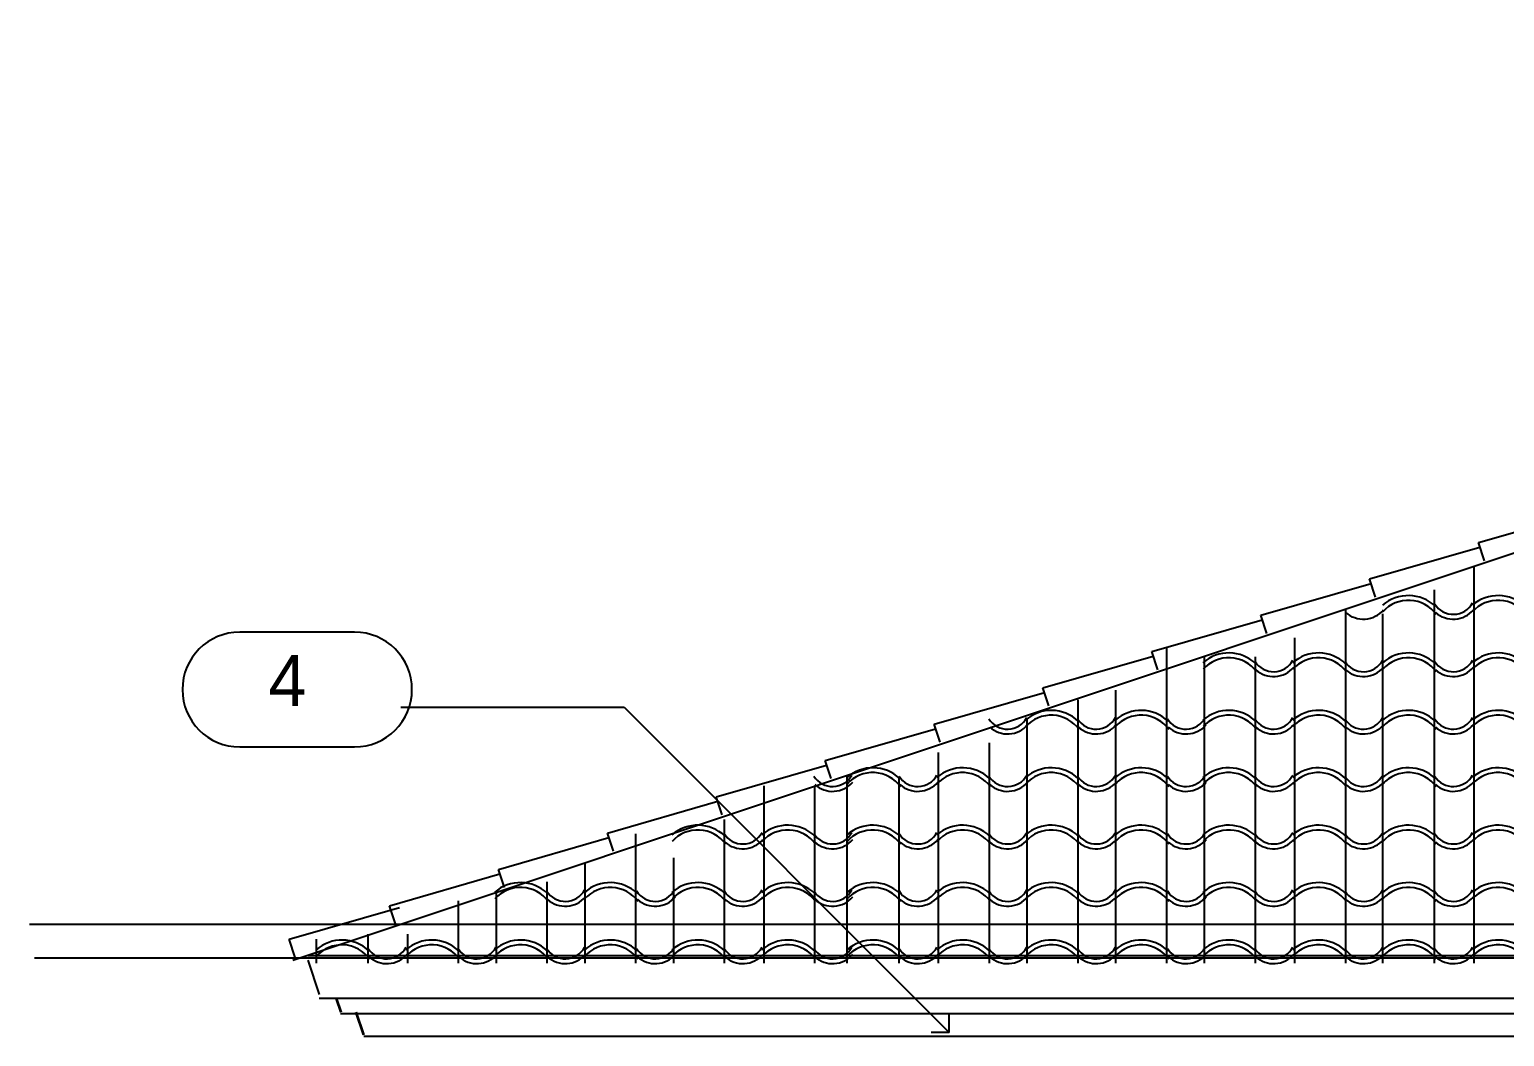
# Model space of a CAD drawing. Extents: x -92740 to -63661, y -15771 to -4391.
# Drawn here: x -91071.2 to -90839.9, y -8837 to -8679.2 of the extents above; entities that cross this region are included whole.
import ezdxf
from ezdxf.enums import TextEntityAlignment as Align

# ---------------------------------------------------------------- set-up
doc = ezdxf.new("R2010")
doc.units = 0
doc.header["$MEASUREMENT"] = 0
for name, color, linetype in [('B1NOTES', 2, 'Continuous'), ('ELEVATIONS', 7, 'Continuous'), ('ROOFTILE', 7, 'Continuous')]:
    doc.layers.add(name, color=color, linetype=linetype)
doc.styles.add('DCADTXTSTYLE1', font='AVG_TP')

msp = doc.modelspace()

# ---------------------------------------------------------------- linework, layer by layer
at = {"layer": 'B1NOTES', "color": 1, "linetype": 'Continuous', "ltscale": 18}
for p, q in [((-91020.27, -8773.63), (-91038.27, -8773.63)), ((-91011.27, -8782.63), (-91011.27, -8782.63)), ((-91038.27, -8791.63), (-91020.27, -8791.63))]:
    msp.add_line(p, q, dxfattribs=at)
for centre, start, end in [((-91038.27, -8782.63), 90, 180), ((-91020.27, -8782.63), 0, 90), ((-91038.27, -8782.63), 180, 270), ((-91020.27, -8782.63), 270, 360)]:
    msp.add_arc(centre, 9, start, end, dxfattribs=at)
at = {"layer": 'ELEVATIONS', "color": 1, "linetype": 'Continuous', "ltscale": 18}
for p, q in [((-91029.97, -8825.03), (-90592.37, -8679.17)), ((-90844.02, -8759.59), (-90826.7, -8754.61)), ((-90843.07, -8762.44), (-90844.02, -8759.59)), ((-90861.09, -8765.29), (-90843.78, -8760.31)), ((-90878.17, -8770.98), (-90860.86, -8766)), ((-90860.14, -8768.13), (-90861.09, -8765.29)), ((-90877.22, -8773.83), (-90878.17, -8770.98)), ((-90895.25, -8776.67), (-90877.93, -8771.69)), ((-90912.32, -8782.36), (-90895.01, -8777.38)), ((-90894.3, -8779.52), (-90895.25, -8776.67)), ((-90911.37, -8785.21), (-90912.32, -8782.36)), ((-90929.4, -8788.06), (-90912.09, -8783.07)), ((-90946.47, -8793.75), (-90929.16, -8788.77)), ((-90928.45, -8790.9), (-90929.4, -8788.06)), ((-90963.55, -8799.44), (-90946.24, -8794.46)), ((-90945.53, -8796.59), (-90946.47, -8793.75)), ((-90980.63, -8805.13), (-90963.31, -8800.15)), ((-90962.6, -8802.29), (-90963.55, -8799.44)), ((-90997.7, -8810.82), (-90980.39, -8805.84)), ((-90979.68, -8807.98), (-90980.63, -8805.13)), ((-91014.78, -8816.52), (-90997.47, -8811.54)), ((-90996.76, -8813.67), (-90997.7, -8810.82)), ((-91030.53, -8821.77), (-91013.22, -8816.79)), ((-91013.83, -8819.36), (-91014.78, -8816.52)), ((-91029.58, -8824.61), (-91030.53, -8821.77)), ((-89911.12, -8824.39), (-91027.53, -8824.39)), ((-91027.62, -8825.03), (-91025.81, -8830.46)), ((-89917.05, -8831.06), (-91025.81, -8831.06)), ((-91023.2, -8831.06), (-91022.49, -8833.19)), ((-91023.1, -8831.06), (-91022.39, -8833.19)), ((-89917.4, -8833.46), (-91022.49, -8833.46)), ((-91020.12, -8833.19), (-91018.93, -8836.75)), ((-91020.02, -8833.19), (-91018.83, -8836.75)), ((-89921.32, -8837.02), (-91018.83, -8837.02))]:
    msp.add_line(p, q, dxfattribs=at)
at = {"layer": 'ELEVATIONS', "color": 2, "linetype": 'Continuous', "ltscale": 12}
for p, q in [((-91013, -8785.39), (-90978, -8785.39)), ((-90978, -8785.39), (-90927, -8836.39))]:
    msp.add_line(p, q, dxfattribs=at)
at = {"layer": 'ELEVATIONS', "color": 2, "linetype": 'Continuous', "ltscale": 18}
for p, q in [((-91071.25, -8819.42), (-89983, -8819.42)), ((-91070.47, -8824.67), (-90529.75, -8824.67))]:
    msp.add_line(p, q, dxfattribs=at)
at = {"layer": 'ELEVATIONS', "color": 1, "linetype": 'Continuous', "ltscale": 12}
for q in [(-90927, -8833.56), (-90929.83, -8836.39)]:
    msp.add_line((-90927, -8836.39), q, dxfattribs=at)
at = {"layer": 'ROOFTILE', "color": 7, "linetype": 'Continuous', "ltscale": 18}
for p, q in [((-90844.69, -8825.5), (-90844.69, -8763.25)), ((-90850.89, -8825.5), (-90850.89, -8767)), ((-90864.82, -8825.5), (-90864.82, -8770)), ((-90859, -8825.5), (-90859, -8770.75)), ((-90892.9, -8825.5), (-90892.9, -8776)), ((-90872.79, -8825.5), (-90872.79, -8774.5)), ((-90886.96, -8825.5), (-90886.96, -8777.5)), ((-90878.99, -8825.5), (-90878.99, -8777.5)), ((-90900.87, -8825.5), (-90900.87, -8782.75)), ((-90906.81, -8825.5), (-90906.81, -8784.25)), ((-90914.78, -8825.5), (-90914.78, -8787.25)), ((-90920.72, -8825.5), (-90920.72, -8791)), ((-90928.69, -8825.5), (-90928.69, -8792.5)), ((-90943, -8825.5), (-90943, -8796.25)), ((-90934.89, -8825.5), (-90934.89, -8796.25)), ((-90956.04, -8825.5), (-90956.04, -8797.75)), ((-90948.07, -8825.5), (-90948.07, -8797.75)), ((-90962.24, -8825.5), (-90962.24, -8803)), ((-90976.15, -8825.5), (-90976.15, -8805.25)), ((-90984.12, -8825.5), (-90984.12, -8809.75)), ((-90970.21, -8825.5), (-90970.21, -8809)), ((-90990.06, -8825.5), (-90990.06, -8812.75)), ((-90998.03, -8825.5), (-90998.03, -8814.25)), ((-91003.97, -8825.5), (-91003.97, -8815.75)), ((-91026.25, -8825.5), (-91026.25, -8821.75)), ((-91018.14, -8825.5), (-91018.14, -8821)), ((-91011.94, -8825.5), (-91011.94, -8821))]:
    msp.add_line(p, q, dxfattribs=at)
for centre, radius, start, end in [((-90855, -8774.06), 6.16, 46.5154, 131.1465), ((-90855, -8774.06), 5.41, 36.0644, 138.0128), ((-90847.96, -8767.4), 3.44, 211.6504, 331.6052), ((-90840.92, -8774.06), 6.16, 46.5154, 131.1465), ((-90840.92, -8774.06), 5.41, 36.0644, 138.0128), ((-90862.06, -8767.4), 4.19, 228.3381, 319.0707), ((-90847.96, -8767.4), 4.19, 228.3381, 319.0707), ((-90883.19, -8783.06), 6.16, 46.5154, 131.1465), ((-90883.19, -8783.06), 5.41, 36.0644, 138.0128), ((-90876.15, -8776.4), 3.44, 211.6504, 331.6052), ((-90869.1, -8783.06), 6.16, 46.5154, 131.1465), ((-90869.1, -8783.06), 5.41, 36.0644, 138.0128), ((-90862.06, -8776.4), 3.44, 211.6504, 331.6052), ((-90855, -8783.06), 6.16, 46.5154, 131.1465), ((-90855, -8783.06), 5.41, 36.0644, 138.0128), ((-90847.96, -8776.4), 3.44, 211.6504, 331.6052), ((-90840.92, -8783.06), 6.16, 46.5154, 131.1465), ((-90840.92, -8783.06), 5.41, 36.0644, 138.0128), ((-90876.15, -8776.4), 4.19, 228.3381, 319.0707), ((-90862.06, -8776.4), 4.19, 228.3381, 319.0707), ((-90847.96, -8776.4), 4.19, 228.3381, 319.0707), ((-90917.87, -8785.4), 3.44, 211.6504, 331.6052), ((-90911.01, -8792.06), 6.16, 46.5154, 131.1465), ((-90911.01, -8792.06), 5.41, 36.0644, 138.0128), ((-90903.97, -8785.4), 3.44, 211.6504, 331.6052), ((-90896.92, -8792.06), 6.16, 46.5154, 131.1465), ((-90896.92, -8792.06), 5.41, 36.0644, 138.0128), ((-90889.88, -8785.4), 3.44, 211.6504, 331.6052), ((-90883.19, -8792.06), 6.16, 46.5154, 131.1465), ((-90883.19, -8792.06), 5.41, 36.0644, 138.0128), ((-90876.15, -8785.4), 3.44, 211.6504, 331.6052), ((-90869.1, -8792.06), 6.16, 46.5154, 131.1465), ((-90869.1, -8792.06), 5.41, 36.0644, 138.0128), ((-90862.06, -8785.4), 3.44, 211.6504, 331.6052), ((-90855, -8792.06), 6.16, 46.5154, 131.1465), ((-90855, -8792.06), 5.41, 36.0644, 138.0128), ((-90847.96, -8785.4), 3.44, 211.6504, 331.6052), ((-90840.92, -8792.06), 6.16, 46.5154, 131.1465), ((-90840.92, -8792.06), 5.41, 36.0644, 138.0128), ((-90917.87, -8785.4), 4.19, 228.3381, 319.0707), ((-90903.97, -8785.4), 4.19, 228.3381, 319.0707), ((-90889.88, -8785.4), 4.19, 228.3381, 319.0707), ((-90876.15, -8785.4), 4.19, 228.3381, 319.0707), ((-90862.06, -8785.4), 4.19, 228.3381, 319.0707), ((-90847.96, -8785.4), 4.19, 228.3381, 319.0707), ((-90945.31, -8794.4), 3.44, 211.6504, 331.6052), ((-90939, -8801.06), 6.16, 46.5154, 131.1465), ((-90939, -8801.06), 5.41, 36.0644, 138.0128), ((-90931.96, -8794.4), 3.44, 211.6504, 331.6052), ((-90924.92, -8801.06), 6.16, 46.5154, 131.1465), ((-90924.92, -8801.06), 5.41, 36.0644, 138.0128), ((-90917.87, -8794.4), 3.44, 211.6504, 331.6052), ((-90911.01, -8801.06), 6.16, 46.5154, 131.1465), ((-90911.01, -8801.06), 5.41, 36.0644, 138.0128), ((-90903.97, -8794.4), 3.44, 211.6504, 331.6052), ((-90896.92, -8801.06), 6.16, 46.5154, 131.1465), ((-90896.92, -8801.06), 5.41, 36.0644, 138.0128), ((-90889.88, -8794.4), 3.44, 211.6504, 331.6052), ((-90883.19, -8801.06), 6.16, 46.5154, 131.1465), ((-90883.19, -8801.06), 5.41, 36.0644, 138.0128), ((-90876.15, -8794.4), 3.44, 211.6504, 331.6052), ((-90869.1, -8801.06), 6.16, 46.5154, 131.1465), ((-90869.1, -8801.06), 5.41, 36.0644, 138.0128), ((-90862.06, -8794.4), 3.44, 211.6504, 331.6052), ((-90855, -8801.06), 6.16, 46.5154, 131.1465), ((-90855, -8801.06), 5.41, 36.0644, 138.0128), ((-90847.96, -8794.4), 3.44, 211.6504, 331.6052), ((-90840.92, -8801.06), 6.16, 46.5154, 131.1465), ((-90840.92, -8801.06), 5.41, 36.0644, 138.0128), ((-90945.31, -8794.4), 4.19, 228.3381, 319.0707), ((-90931.96, -8794.4), 4.19, 228.3381, 319.0707), ((-90917.87, -8794.4), 4.19, 228.3381, 319.0707), ((-90903.97, -8794.4), 4.19, 228.3381, 319.0707), ((-90889.88, -8794.4), 4.19, 228.3381, 319.0707), ((-90876.15, -8794.4), 4.19, 228.3381, 319.0707), ((-90862.06, -8794.4), 4.19, 228.3381, 319.0707), ((-90847.96, -8794.4), 4.19, 228.3381, 319.0707), ((-90966.44, -8810.06), 6.16, 46.5154, 131.1465), ((-90966.44, -8810.06), 5.41, 36.0644, 138.0128), ((-90959.4, -8803.4), 3.44, 211.6504, 331.6052), ((-90959.4, -8803.4), 4.19, 228.3381, 319.0707), ((-90952.35, -8810.06), 6.16, 46.5154, 131.1465), ((-90952.35, -8810.06), 5.41, 36.0644, 138.0128), ((-90945.31, -8803.4), 3.44, 211.6504, 331.6052), ((-90945.31, -8803.4), 4.19, 228.3381, 319.0707), ((-90939, -8810.06), 6.16, 46.5154, 131.1465), ((-90939, -8810.06), 5.41, 36.0644, 138.0128), ((-90931.96, -8803.4), 3.44, 211.6504, 331.6052), ((-90931.96, -8803.4), 4.19, 228.3381, 319.0707), ((-90924.92, -8810.06), 6.16, 46.5154, 131.1465), ((-90924.92, -8810.06), 5.41, 36.0644, 138.0128), ((-90917.87, -8803.4), 3.44, 211.6504, 331.6052), ((-90917.87, -8803.4), 4.19, 228.3381, 319.0707), ((-90911.01, -8810.06), 6.16, 46.5154, 131.1465), ((-90911.01, -8810.06), 5.41, 36.0644, 138.0128), ((-90903.97, -8803.4), 3.44, 211.6504, 331.6052), ((-90903.97, -8803.4), 4.19, 228.3381, 319.0707), ((-90896.92, -8810.06), 6.16, 46.5154, 131.1465), ((-90896.92, -8810.06), 5.41, 36.0644, 138.0128), ((-90889.88, -8803.4), 3.44, 211.6504, 331.6052), ((-90889.88, -8803.4), 4.19, 228.3381, 319.0707), ((-90883.19, -8810.06), 6.16, 46.5154, 131.1465), ((-90883.19, -8810.06), 5.41, 36.0644, 138.0128), ((-90876.15, -8803.4), 3.44, 211.6504, 331.6052), ((-90876.15, -8803.4), 4.19, 228.3381, 319.0707), ((-90869.1, -8810.06), 6.16, 46.5154, 131.1465), ((-90869.1, -8810.06), 5.41, 36.0644, 138.0128), ((-90862.06, -8803.4), 3.44, 211.6504, 331.6052), ((-90862.06, -8803.4), 4.19, 228.3381, 319.0707), ((-90855, -8810.06), 6.16, 46.5154, 131.1465), ((-90855, -8810.06), 5.41, 36.0644, 138.0128), ((-90847.96, -8803.4), 3.44, 211.6504, 331.6052), ((-90847.96, -8803.4), 4.19, 228.3381, 319.0707), ((-90840.92, -8810.06), 6.16, 46.5154, 131.1465), ((-90840.92, -8810.06), 5.41, 36.0644, 138.0128), ((-90994.26, -8819.06), 6.16, 46.5154, 131.1465), ((-90980.17, -8819.06), 6.16, 46.5154, 131.1465), ((-90966.44, -8819.06), 6.16, 46.5154, 131.1465), ((-90952.35, -8819.06), 6.16, 46.5154, 131.1465), ((-90939, -8819.06), 6.16, 46.5154, 131.1465), ((-90924.92, -8819.06), 6.16, 46.5154, 131.1465), ((-90911.01, -8819.06), 6.16, 46.5154, 131.1465), ((-90896.92, -8819.06), 6.16, 46.5154, 131.1465), ((-90883.19, -8819.06), 6.16, 46.5154, 131.1465), ((-90869.1, -8819.06), 6.16, 46.5154, 131.1465), ((-90855, -8819.06), 6.16, 46.5154, 131.1465), ((-90840.92, -8819.06), 6.16, 46.5154, 131.1465), ((-90994.26, -8819.06), 5.41, 36.0644, 138.0128), ((-90987.22, -8812.4), 3.44, 211.6504, 331.6052), ((-90987.22, -8812.4), 4.19, 228.3381, 319.0707), ((-90980.17, -8819.06), 5.41, 36.0644, 138.0128), ((-90973.13, -8812.4), 3.44, 211.6504, 331.6052), ((-90973.13, -8812.4), 4.19, 228.3381, 319.0707), ((-90966.44, -8819.06), 5.41, 36.0644, 138.0128), ((-90959.4, -8812.4), 3.44, 211.6504, 331.6052), ((-90959.4, -8812.4), 4.19, 228.3381, 319.0707), ((-90952.35, -8819.06), 5.41, 36.0644, 138.0128), ((-90945.31, -8812.4), 3.44, 211.6504, 331.6052), ((-90945.31, -8812.4), 4.19, 228.3381, 319.0707), ((-90939, -8819.06), 5.41, 36.0644, 138.0128), ((-90931.96, -8812.4), 3.44, 211.6504, 331.6052), ((-90931.96, -8812.4), 4.19, 228.3381, 319.0707), ((-90924.92, -8819.06), 5.41, 36.0644, 138.0128), ((-90917.87, -8812.4), 3.44, 211.6504, 331.6052), ((-90917.87, -8812.4), 4.19, 228.3381, 319.0707), ((-90911.01, -8819.06), 5.41, 36.0644, 138.0128), ((-90903.97, -8812.4), 3.44, 211.6504, 331.6052), ((-90903.97, -8812.4), 4.19, 228.3381, 319.0707), ((-90896.92, -8819.06), 5.41, 36.0644, 138.0128), ((-90889.88, -8812.4), 3.44, 211.6504, 331.6052), ((-90889.88, -8812.4), 4.19, 228.3381, 319.0707), ((-90883.19, -8819.06), 5.41, 36.0644, 138.0128), ((-90876.15, -8812.4), 3.44, 211.6504, 331.6052), ((-90876.15, -8812.4), 4.19, 228.3381, 319.0707), ((-90869.1, -8819.06), 5.41, 36.0644, 138.0128), ((-90862.06, -8812.4), 3.44, 211.6504, 331.6052), ((-90862.06, -8812.4), 4.19, 228.3381, 319.0707), ((-90855, -8819.06), 5.41, 36.0644, 138.0128), ((-90847.96, -8812.4), 3.44, 211.6504, 331.6052), ((-90847.96, -8812.4), 4.19, 228.3381, 319.0707), ((-90840.92, -8819.06), 5.41, 36.0644, 138.0128), ((-91022.25, -8828.06), 6.16, 46.5154, 131.1465), ((-91008.17, -8828.06), 6.16, 46.5154, 131.1465), ((-90994.26, -8828.06), 6.16, 46.5154, 131.1465), ((-90980.17, -8828.06), 6.16, 46.5154, 131.1465), ((-90966.44, -8828.06), 6.16, 46.5154, 131.1465), ((-90952.35, -8828.06), 6.16, 46.5154, 131.1465), ((-90939, -8828.06), 6.16, 46.5154, 131.1465), ((-90924.92, -8828.06), 6.16, 46.5154, 131.1465), ((-90911.01, -8828.06), 6.16, 46.5154, 131.1465), ((-90896.92, -8828.06), 6.16, 46.5154, 131.1465), ((-90883.19, -8828.06), 6.16, 46.5154, 131.1465), ((-90869.1, -8828.06), 6.16, 46.5154, 131.1465), ((-90855, -8828.06), 6.16, 46.5154, 131.1465), ((-90840.92, -8828.06), 6.16, 46.5154, 131.1465), ((-91022.25, -8828.06), 5.41, 36.0644, 138.0128), ((-91015.21, -8821.4), 3.44, 211.6504, 331.6052), ((-91015.21, -8821.4), 4.19, 228.3381, 319.0707), ((-91008.17, -8828.06), 5.41, 36.0644, 138.0128), ((-91001.12, -8821.4), 3.44, 211.6504, 331.6052), ((-91001.12, -8821.4), 4.19, 228.3381, 319.0707), ((-90994.26, -8828.06), 5.41, 36.0644, 138.0128), ((-90987.22, -8821.4), 3.44, 211.6504, 331.6052), ((-90987.22, -8821.4), 4.19, 228.3381, 319.0707), ((-90980.17, -8828.06), 5.41, 36.0644, 138.0128), ((-90973.13, -8821.4), 3.44, 211.6504, 331.6052), ((-90973.13, -8821.4), 4.19, 228.3381, 319.0707), ((-90966.44, -8828.06), 5.41, 36.0644, 138.0128), ((-90959.4, -8821.4), 3.44, 211.6504, 331.6052), ((-90959.4, -8821.4), 4.19, 228.3381, 319.0707), ((-90952.35, -8828.06), 5.41, 36.0644, 138.0128), ((-90945.31, -8821.4), 3.44, 211.6504, 331.6052), ((-90945.31, -8821.4), 4.19, 228.3381, 319.0707), ((-90939, -8828.06), 5.41, 36.0644, 138.0128), ((-90931.96, -8821.4), 3.44, 211.6504, 331.6052), ((-90931.96, -8821.4), 4.19, 228.3381, 319.0707), ((-90924.92, -8828.06), 5.41, 36.0644, 138.0128), ((-90917.87, -8821.4), 3.44, 211.6504, 331.6052), ((-90917.87, -8821.4), 4.19, 228.3381, 319.0707), ((-90911.01, -8828.06), 5.41, 36.0644, 138.0128), ((-90903.97, -8821.4), 3.44, 211.6504, 331.6052), ((-90903.97, -8821.4), 4.19, 228.3381, 319.0707), ((-90896.92, -8828.06), 5.41, 36.0644, 138.0128), ((-90889.88, -8821.4), 3.44, 211.6504, 331.6052), ((-90889.88, -8821.4), 4.19, 228.3381, 319.0707), ((-90883.19, -8828.06), 5.41, 36.0644, 138.0128), ((-90876.15, -8821.4), 3.44, 211.6504, 331.6052), ((-90876.15, -8821.4), 4.19, 228.3381, 319.0707), ((-90869.1, -8828.06), 5.41, 36.0644, 138.0128), ((-90862.06, -8821.4), 3.44, 211.6504, 331.6052), ((-90862.06, -8821.4), 4.19, 228.3381, 319.0707), ((-90855, -8828.06), 5.41, 36.0644, 138.0128), ((-90847.96, -8821.4), 3.44, 211.6504, 331.6052), ((-90847.96, -8821.4), 4.19, 228.3381, 319.0707), ((-90840.92, -8828.06), 5.41, 36.0644, 138.0128)]:
    msp.add_arc(centre, radius, start, end, dxfattribs=at)

# ---------------------------------------------------------------- texts
at = {"layer": 'B1NOTES', "color": 3, "linetype": 'Continuous', "ltscale": 12, "style": 'DCADTXTSTYLE1'}
msp.add_text('4', height=8, dxfattribs=at).set_placement((-91033.77, -8787.63), align=Align.BOTTOM_LEFT)

doc.saveas('drawing.dxf')
